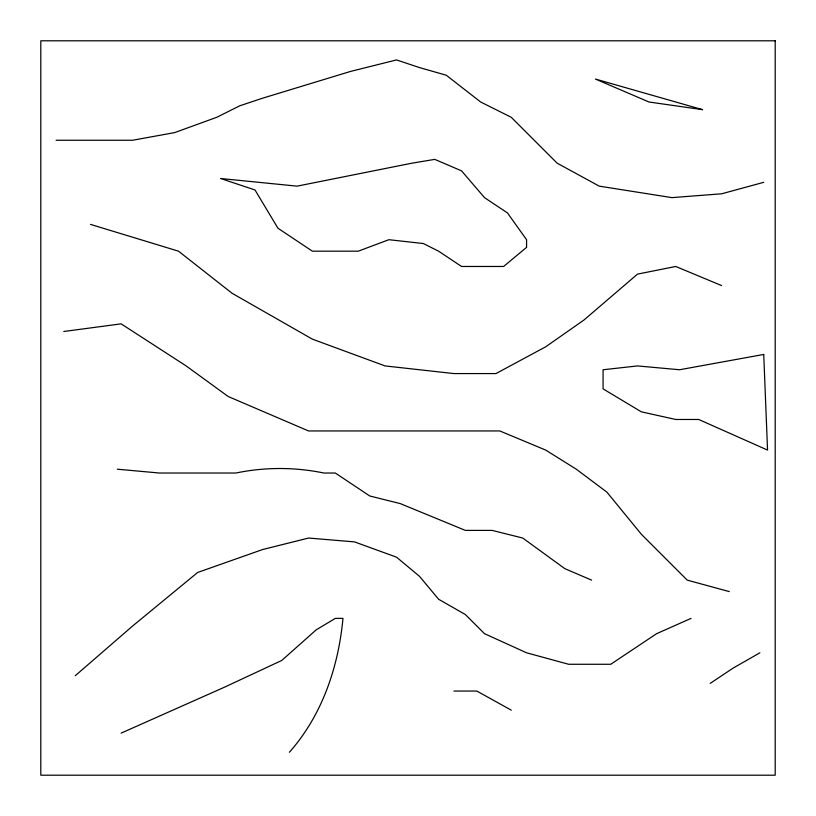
<?xml version="1.0" encoding="UTF-8"?>
<svg xmlns="http://www.w3.org/2000/svg" width="816" height="816" viewBox="0 0 816 816"><rect width="100%" height="100%" fill="white"/><g stroke="black" fill="none" stroke-linecap="round" stroke-linejoin="round"><path stroke-width="1.22" d="M289.425 752.25C322.238 714.969 338.354 667.294 342.975 618.375L335.325 618.375L316.2 629.85L281.775 660.45L224.4 687.225L121.125 733.125M75.225 675.75L132.6 626.025L197.625 572.475L262.65 549.525L308.55 538.05L354.45 541.875L396.525 557.175L419.475 576.3L438.6 599.25L465.375 614.55L484.5 633.675L526.575 652.8L568.65 664.275L610.725 664.275L656.625 633.675L691.05 618.375M710.175 683.4L733.125 668.1L759.9 652.8M763.725 182.325L721.65 193.8L671.925 197.625L599.25 186.15L557.175 163.2L511.275 117.3L480.675 102L446.25 75.225L419.475 67.575L396.525 59.925L350.625 71.4L262.65 98.175L239.7 105.825L216.75 117.3L174.675 132.6L132.6 140.25L56.1 140.25M63.75 331.5L121.125 323.85L186.15 365.925L228.225 396.525L308.55 430.95L499.8 430.95L545.7 450.075L576.3 469.2L606.9 492.15L641.325 534.225L687.225 580.125L729.3 591.6M453.9 691.05L476.85 691.05L511.275 710.175M117.3 469.2L159.375 473.025L235.875 473.025A216.801 216.801 0 0 1 323.85 473.025L335.325 473.025L369.75 495.975L400.35 503.625L465.375 530.4L492.15 530.4L522.75 538.05L564.825 568.65L591.6 580.125M90.525 224.4L178.5 251.175L232.05 293.25L312.375 339.15L385.05 365.925L453.9 373.575L495.975 373.575L545.7 346.8L583.95 320.025L637.5 274.125L675.75 266.475L721.65 285.6M526.575 247.35L503.625 266.475L461.55 266.475L438.6 251.175L423.3 243.525L388.875 239.7L358.275 251.175L312.375 251.175L277.95 228.225L255 189.975L220.575 178.5L297.075 186.15L411.825 163.2L434.775 159.375L461.55 170.85L484.5 197.625L507.45 212.925L526.575 239.7L526.575 247.35M763.725 354.45L679.575 369.75L637.5 365.925L603.075 369.75L603.075 388.875L641.325 411.825L675.75 419.475L698.7 419.475L767.55 450.075L763.725 354.45M775.2 40.8L40.8 40.8L40.8 775.2L775.2 775.2L775.2 40.8M702.525 109.65L648.975 102L595.425 79.05L702.525 109.65"/></g></svg>
